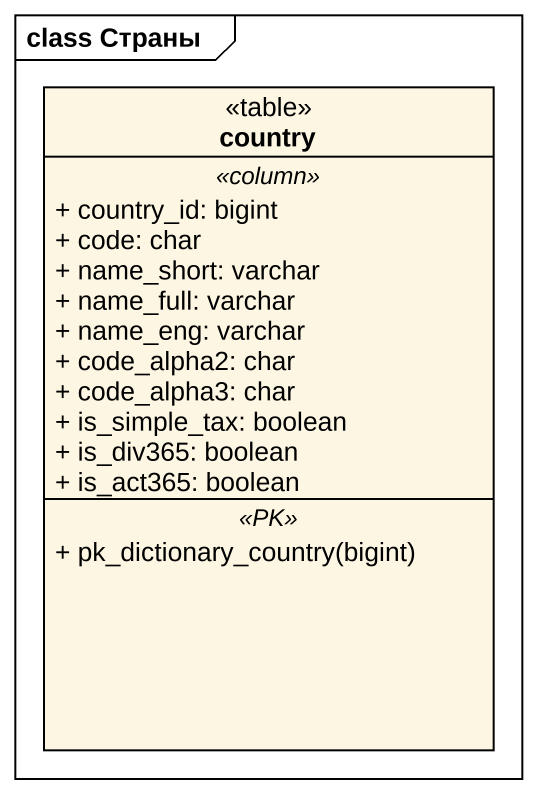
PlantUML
@startuml
mainframe class Страны
hide circle
hide empty members
skinparam classAttributeIconSize 0
class country <<table>> {
  .. <<column>> ..
  + country_id: bigint
  + code: char
  + name_short: varchar
  + name_full: varchar
  + name_eng: varchar
  + code_alpha2: char
  + code_alpha3: char
  + is_simple_tax: boolean
  + is_div365: boolean
  + is_act365: boolean
  .. <<PK>> ..
  + pk_dictionary_country(bigint)
}
@enduml
